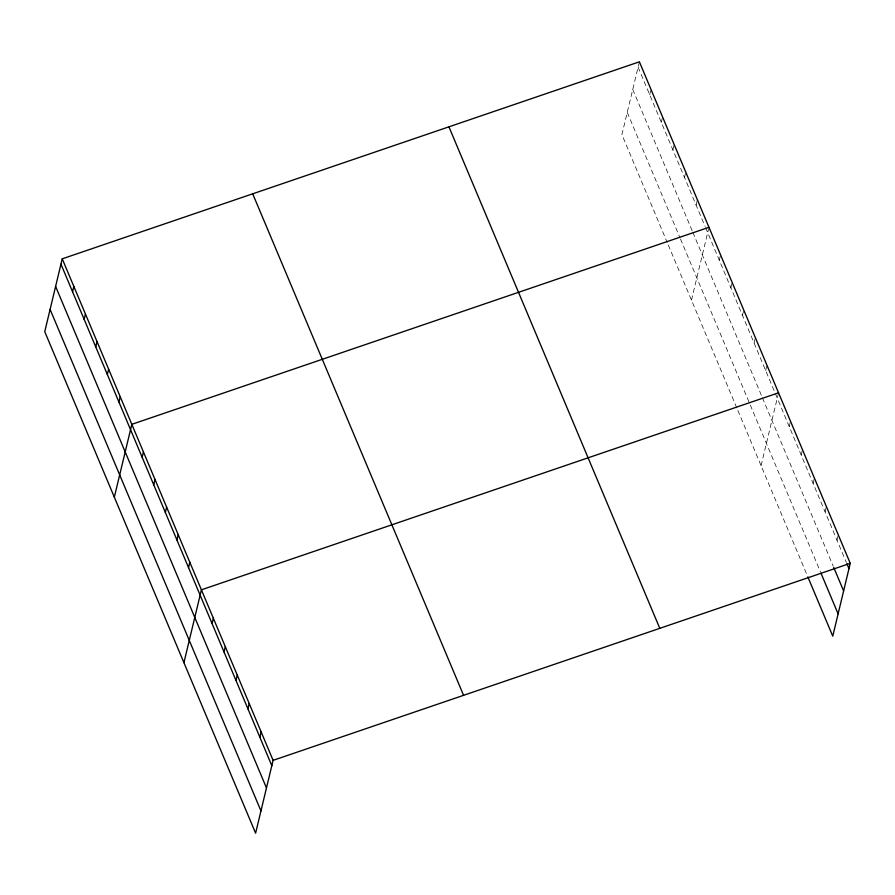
<?xml version="1.0" encoding="UTF-8"?>
<svg xmlns="http://www.w3.org/2000/svg" width="895" height="895" viewBox="0 0 895 895"><rect width="100%" height="100%" fill="white"/><g stroke="black" fill="none" stroke-linecap="round" stroke-linejoin="round"><path stroke-width="0.67" stroke-dasharray="4.47 3.36" d="M639.388 61.811L621.902 134.653L667.234 242.478M649.703 94.725L650.665 90.719M661.304 122.313L662.266 118.308M672.895 149.89L674.181 144.554M684.496 177.478L685.458 173.473M696.097 205.056L697.373 199.719M691.477 300.149L708.65 228.639M719.289 260.221L720.251 256.227M730.879 287.81L732.166 282.473M742.481 315.398L743.443 311.393M754.082 342.975L755.044 338.97M765.672 370.564L766.959 365.227M761.063 465.657L778.56 392.804M789.222 426.557L790.509 421.221M801.17 454.984L802.133 450.979M813.119 483.401L814.405 478.064M825.067 511.817L826.353 506.481M837.015 540.233L838.302 534.897M638.101 67.147L705.059 226.379M705.584 227.632L846.368 562.474M632.754 89.422L692.327 231.1M692.853 232.353L761.913 396.597M762.439 397.85L833.234 566.222M627.25 112.378L679.965 237.757M680.491 239.01L820.446 571.883M668.285 244.984L736.82 407.975M737.872 410.481L807.301 575.619"/><path stroke-width="1.34" d="M62.236 258.834L44.75 331.676L255.612 833.189L273.098 760.347L62.236 258.834L639.388 61.811L850.25 563.324L832.764 636.166L807.827 576.861M72.551 291.759L73.837 286.411M84.152 319.336L85.439 314M95.754 346.924L97.029 341.588M107.344 374.502L108.631 369.165M118.945 402.09L120.232 396.753M114.336 497.184L131.822 424.331L708.974 227.308M142.137 457.255L143.424 451.919M153.739 484.833L155.014 479.496M165.34 512.421L166.615 507.085M176.93 539.998L178.217 534.662M188.532 567.587L189.807 562.25M183.922 662.68L201.409 589.827L778.56 392.804M212.081 623.591L213.357 618.255M224.03 652.007L225.305 646.671M235.978 680.424L237.253 675.087M247.926 708.851L249.202 703.504M259.874 737.267L261.15 731.931M273.098 760.347L850.25 563.324M846.894 563.716L848.963 568.661M833.748 567.464L843.616 590.935M820.961 573.113L838.112 613.892M448.932 126.821L659.794 628.335M252.703 193.812L463.565 695.325M60.961 264.17L271.823 765.684M55.613 286.445L266.475 787.958M50.098 309.401L260.96 810.915"/></g></svg>
